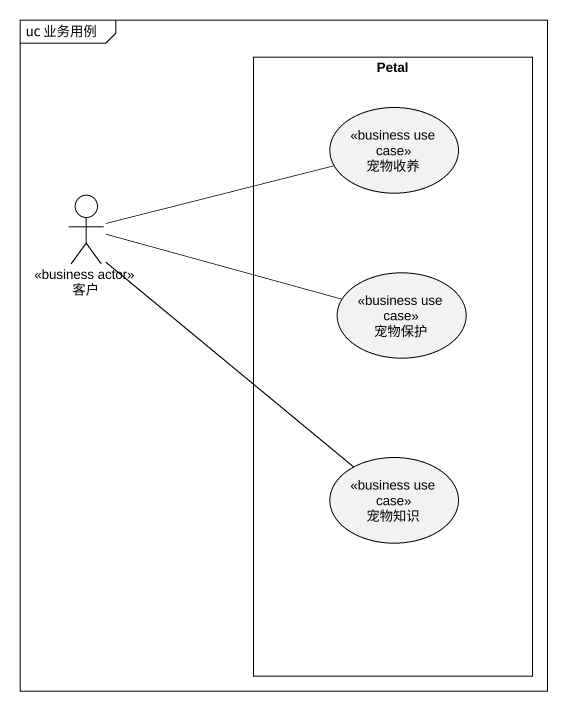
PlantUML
@startuml
mainframe uc 业务用例
rectangle Petal {
  usecase 宠物收养 <<business use case>>
  usecase 宠物保护 <<business use case>>
  usecase 宠物知识 <<business use case>>
}
actor 客户 <<business actor>>
客户 -right- 宠物收养
客户 -right- 宠物保护
客户 -- 宠物知识
@enduml
